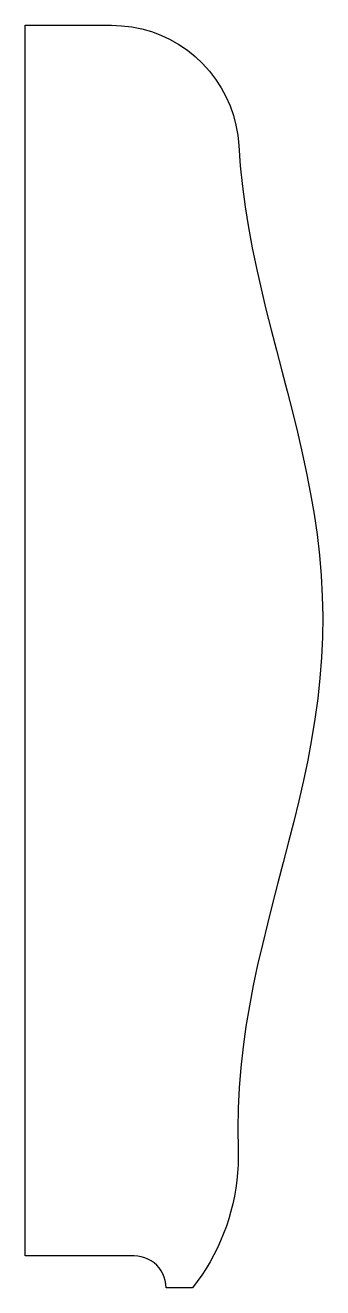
# Model space of a CAD drawing. Header units: inches. Extents: x 0 to 7, y -0.8 to 29.
import ezdxf

# ---------------------------------------------------------------- set-up
doc = ezdxf.new("R2010")
doc.units = ezdxf.units.IN

msp = doc.modelspace()

# ---------------------------------------------------------------- linework, layer by layer
msp.add_lwpolyline([(0, 0), (0, 29), (2.028, 29), (2.028, 29), (2.267, 28.99), (2.505, 28.962), (2.739, 28.915), (2.969, 28.849), (3.192, 28.765), (3.409, 28.663), (3.617, 28.545), (3.814, 28.411), (4, 28.261), (4.174, 28.096), (4.334, 27.919), (4.48, 27.729), (4.61, 27.529), (4.723, 27.318), (4.82, 27.1), (4.898, 26.874), (4.959, 26.643), (5.001, 26.407), (5.024, 26.169), (5.024, 26.169), (5.059, 25.686), (5.109, 25.204), (5.173, 24.721), (5.25, 24.238), (5.34, 23.755), (5.44, 23.272), (5.548, 22.79), (5.665, 22.307), (5.786, 21.824), (5.911, 21.341), (6.037, 20.858), (6.163, 20.376), (6.286, 19.893), (6.404, 19.41), (6.516, 18.927), (6.62, 18.444), (6.714, 17.962), (6.797, 17.479), (6.867, 16.996), (6.923, 16.513), (6.964, 16.03), (6.99, 15.548), (7, 15.065), (6.994, 14.582), (6.972, 14.099), (6.935, 13.616), (6.883, 13.134), (6.817, 12.651), (6.738, 12.168), (6.647, 11.685), (6.545, 11.202), (6.435, 10.72), (6.318, 10.237), (6.196, 9.754), (6.071, 9.271), (5.945, 8.788), (5.819, 8.306), (5.697, 7.823), (5.579, 7.34), (5.468, 6.857), (5.366, 6.375), (5.273, 5.892), (5.192, 5.409), (5.124, 4.926), (5.071, 4.443), (5.031, 3.961), (5.008, 3.478), (5, 2.995), (5.008, 2.512), (5.008, 2.512), (5.011, 2.328), (5.007, 2.143), (4.996, 1.959), (4.978, 1.776), (4.954, 1.593), (4.923, 1.411), (4.885, 1.23), (4.841, 1.051), (4.79, 0.874), (4.732, 0.699), (4.668, 0.526), (4.598, 0.355), (4.521, 0.188), (4.439, 0.023), (4.35, -0.139), (4.255, -0.297), (4.155, -0.452), (4.049, -0.603), (3.938, -0.75), (3.312, -0.75), (3.312, -0.75), (3.308, -0.666), (3.294, -0.583), (3.27, -0.502), (3.238, -0.425), (3.198, -0.351), (3.149, -0.282), (3.093, -0.22), (3.03, -0.164), (2.962, -0.115), (2.888, -0.074), (2.81, -0.042), (2.729, -0.019), (2.646, -0.005), (2.562, 0), (0, 0)], close=True)

doc.saveas('drawing.dxf')
